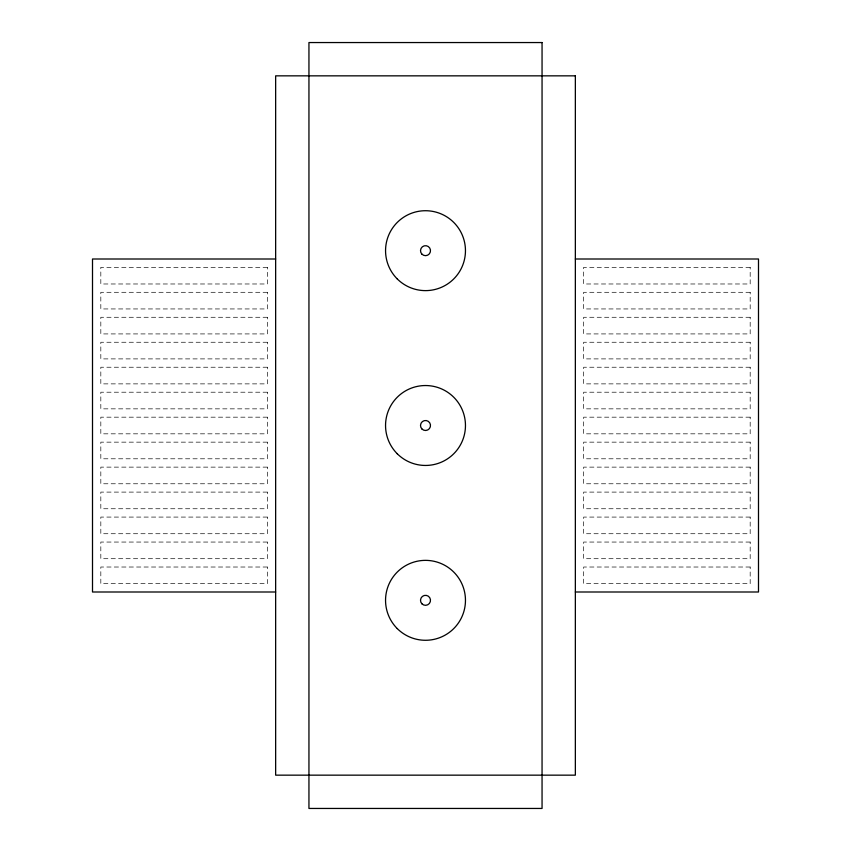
<?xml version="1.0" encoding="UTF-8"?>
<svg xmlns="http://www.w3.org/2000/svg" width="851" height="851" viewBox="0 0 851 851"><rect width="100%" height="100%" fill="white"/><g stroke="black" fill="none" stroke-linecap="round" stroke-linejoin="round"><path stroke-width="0.64" stroke-dasharray="4.25 3.19" d="M267.32 267.32L100.822 267.32L100.822 283.979L267.32 283.979L267.32 267.32M750.178 267.32L583.68 267.32L583.68 283.979L750.178 283.979L750.178 267.32M267.32 292.297L100.822 292.297L100.822 308.945L267.32 308.945L267.32 292.297M750.178 292.297L583.68 292.297L583.68 308.945L750.178 308.945L750.178 292.297M267.32 317.274L100.822 317.274L100.822 333.922L267.32 333.922L267.32 317.274M750.178 317.274L583.68 317.274L583.68 333.922L750.178 333.922L750.178 317.274M267.32 342.251L100.822 342.251L100.822 358.899L267.32 358.899L267.32 342.251M750.178 342.251L583.68 342.251L583.68 358.899L750.178 358.899L750.178 342.251M267.32 367.228L100.822 367.228L100.822 383.875L267.32 383.875L267.32 367.228M750.178 367.228L583.68 367.228L583.68 383.875L750.178 383.875L750.178 367.228M267.32 392.205L100.822 392.205L100.822 408.852L267.32 408.852L267.32 392.205M750.178 392.205L583.68 392.205L583.68 408.852L750.178 408.852L750.178 392.205M267.32 417.171L100.822 417.171L100.822 433.829L267.32 433.829L267.32 417.171M750.178 417.171L583.68 417.171L583.68 433.829L750.178 433.829L750.178 417.171M267.32 442.148L100.822 442.148L100.822 458.795L267.32 458.795L267.32 442.148M750.178 442.148L583.68 442.148L583.68 458.795L750.178 458.795L750.178 442.148M267.32 467.125L100.822 467.125L100.822 483.772L267.32 483.772L267.32 467.125M750.178 467.125L583.68 467.125L583.68 483.772L750.178 483.772L750.178 467.125M267.32 492.101L100.822 492.101L100.822 508.749L267.32 508.749L267.32 492.101M750.178 492.101L583.68 492.101L583.68 508.749L750.178 508.749L750.178 492.101M267.32 517.078L100.822 517.078L100.822 533.726L267.32 533.726L267.32 517.078M750.178 517.078L583.68 517.078L583.68 533.726L750.178 533.726L750.178 517.078M267.32 542.055L100.822 542.055L100.822 558.703L267.32 558.703L267.32 542.055M750.178 542.055L583.68 542.055L583.68 558.703L750.178 558.703L750.178 542.055M267.32 567.021L100.822 567.021L100.822 583.68L267.32 583.68L267.32 567.021M750.178 567.021L583.68 567.021L583.68 583.68L750.178 583.68L750.178 567.021"/><path stroke-width="1.28" d="M275.65 259.002L92.504 259.002L92.504 591.998L275.65 591.998M575.35 259.002L758.496 259.002L758.496 591.998L575.35 591.998M542.055 42.55L308.945 42.55L308.945 808.45L542.055 808.45L542.055 42.55M575.35 75.845L275.65 75.845L275.65 775.155L575.35 775.155L575.35 75.845M397.247 278.926A39.965 39.965 0 0 0 464.103 261.012A39.965 39.965 0 0 0 415.16 212.08A39.965 39.965 0 0 0 397.247 278.926M397.247 628.581A39.965 39.965 0 0 0 464.103 610.667A39.965 39.965 0 0 0 415.16 561.724A39.965 39.965 0 0 0 397.247 628.581M421.968 603.859A5 5 0 0 0 430.329 601.614A5 5 0 0 0 424.202 595.498A5 5 0 0 0 421.968 603.859M421.968 254.204A5 5 0 0 0 430.329 251.97A5 5 0 0 0 424.202 245.854A5 5 0 0 0 421.968 254.204M421.968 429.032A5 5 0 0 0 430.329 426.798A5 5 0 0 0 424.202 420.671A5 5 0 0 0 421.968 429.032M397.247 453.753A39.965 39.965 0 0 0 464.103 435.84A39.965 39.965 0 0 0 415.16 386.897A39.965 39.965 0 0 0 397.247 453.753"/></g></svg>
